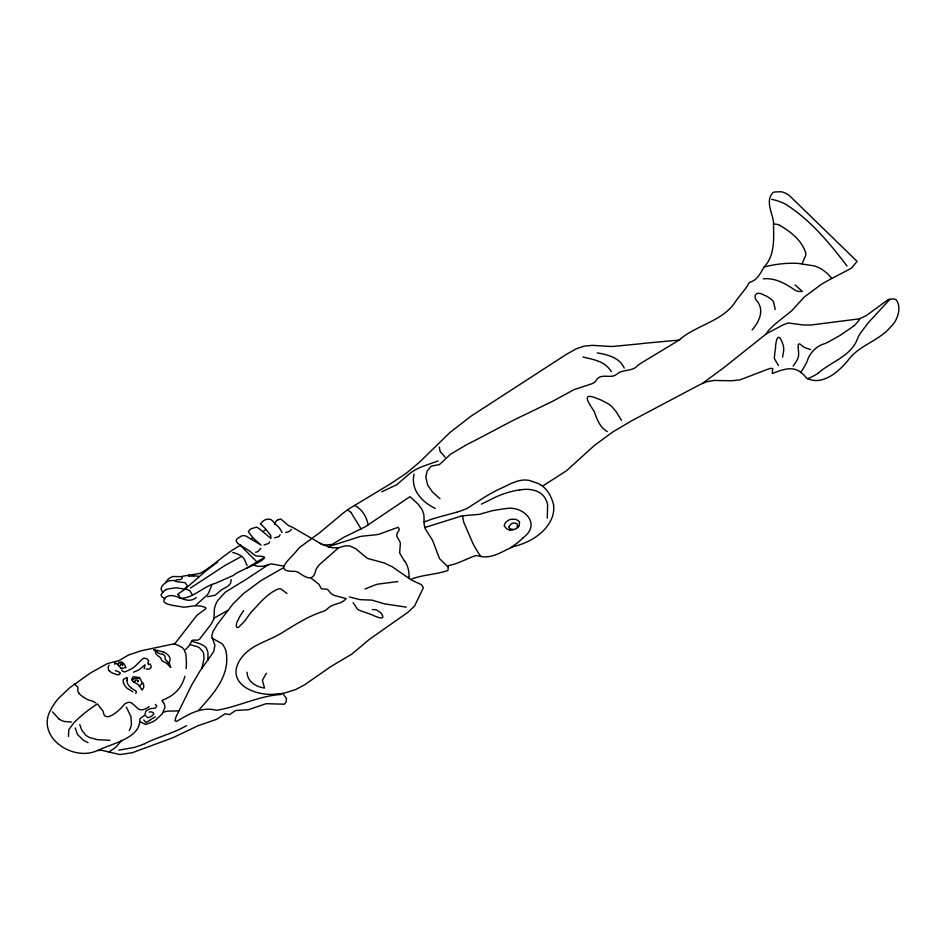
<?xml version="1.0" encoding="UTF-8"?>
<svg xmlns="http://www.w3.org/2000/svg" width="946" height="946" viewBox="0 0 946 946"><rect width="100%" height="100%" fill="white"/><g stroke="black" fill="none" stroke-linecap="round" stroke-linejoin="round"><path stroke-width="1.42" d="M164.71 598.546C159.129 605.405 180.84 606.008 182.779 607.155A29.137 19.275 -21.6 0 0 188.23 606.705L192.724 606.043A24.939 16.496 -21.6 0 1 196.697 605.842A31.809 21.037 -21.6 0 1 201.9 606.327L205.589 607.557L205.861 608.739L196.945 615.278L174.856 643.67L141.285 650.742L129.141 654.774A26.039 17.217 -21.6 0 0 125.629 656.666L119.09 660.556L107.442 663.548L90.639 672.854L69.838 687.671L58.498 698.396A58.758 38.857 -21.6 0 0 51.474 708.495C34.399 736.071 72.357 762.145 97.261 750.58A18.873 12.487 -21.6 0 1 102.251 750.415L119.858 754.577L132.263 752.72L172.87 737.738L198.211 725.665L216.882 719.22L225.101 713.781L229.511 714.62L235.625 710.505L248.242 709.737L266.181 703.682L284.379 704.202L286.094 701.92L286.532 698.586L282.807 693.536L295.519 689.634L304.849 684.679L330.521 666.764L351.865 654.076L369.342 639.39L408.317 612.015L414.596 605.984L423.347 587.785L421.597 584.711L411.593 580.158L392.2 566.737L384.052 562.905L367.545 558.447L355.578 548.609L349.843 545.913L345.29 545.795L338.597 547.734L319.429 564.644A34.706 22.952 -21.6 0 0 315.976 569.492C313.303 582.606 306.137 577.734 298.096 572.247A25.696 16.993 -21.6 0 0 295.199 571.337C271.041 572.058 292.042 558.034 298.014 549.035A39.767 26.299 -21.6 0 1 300.521 546.776L319.677 532.716L343.244 513.039A111.959 74.036 -21.6 0 1 349.724 508.392L390.438 483.844L406.295 473.248L419.752 461.955L450.036 432.428L471.025 416.169L566.406 354.336L576.492 348.707L584.51 346.035L592.622 345.349L607.462 346.295A72.239 47.773 -21.6 0 0 613.162 346.413L639.626 343.871A284.107 187.876 -21.6 0 1 645.61 343.161L678.98 340.122C696.291 324.845 723.217 321.463 735.752 301.195C740.21 294.809 745.755 289.287 749.374 282.428C758.018 280.099 760.229 272.755 764.616 266.37C775.342 254.711 773.615 237.493 773.485 222.83A31.265 20.682 -21.6 0 0 773.39 221.198C771.971 212.259 765.586 201.214 772.48 193.126A4.765 3.157 -21.6 0 1 774.443 192.003L780.97 191.719A26.736 17.678 -21.6 0 1 786.209 193.563M462.488 515.96L463.706 522.204L472.811 543.205A211.455 139.842 -21.6 0 0 474.525 546.41C476.618 549.815 478.499 553.706 481.112 556.567C492.89 558.566 503 550.939 513.3 546.634C529.512 542.838 546.705 532.811 552.511 516.41A51.9 34.328 -21.6 0 0 553.493 504.537C551.672 497.028 547.367 488.881 540.568 484.766M131.932 679.441L132.558 677.478A1.797 1.183 -21.6 0 1 133.658 676.757L139.712 677.608M186.457 662.413L186.196 668.574M135.136 681.38L135.136 681.333A2.708 1.797 -21.6 0 1 135.325 680.458M127.367 678.873L127.178 680.15M231.226 579.579L230.576 583.386L228.223 585.952L221.34 589.985L215.239 595.188L207.564 596.737M120.177 665.617L120.556 664.317M260.836 548.313L258.057 551.4A6.728 4.458 -21.6 0 1 255.574 552.263M414.076 474.076C410.339 489.602 422.07 502.149 435.219 508.404M408.79 577.226L408.743 578.03M207.907 660.19L207.99 652.492L206.24 647.809A22.278 14.734 -21.6 0 0 203.142 645.349L201.344 644.427A39.117 25.873 -21.6 0 0 198.92 643.398L191.577 641.163M275.026 523.989L275.499 522.003A8.81 5.83 -21.6 0 1 277.367 520.111M547.273 518.172L547.639 504.774A43.516 28.782 -21.6 0 0 545.783 499.441C541.112 489.851 529.252 488.207 519.803 489.945M268.806 564.431L244.423 580.501A145.093 95.948 -21.6 0 1 240.284 582.913L225.077 592.362L217.604 600.698A36.22 23.946 -21.6 0 0 214.387 608.952L213.997 618.708L211.384 623.828L199.511 639.236L197.584 640.146L193.15 640.099A1.537 1.017 -21.6 0 0 192.334 640.43L189.791 644.545A14.817 9.803 -21.6 0 1 187.852 647.241L185.546 649.524M291.38 529.358L289.606 531.368L285.716 532.551M269.551 541.81L269.161 542.791A2.483 1.644 -21.6 0 1 268.558 543.442L264.076 545.002M782.567 357.162L783.702 350.647A37.698 24.927 -21.6 0 0 783.477 346.662L782.649 343.481A57.174 37.805 -21.6 0 0 781.455 340.631C777.115 331.041 775.448 344.545 775.472 348.684A69.909 46.236 -21.6 0 1 775.081 350.848L774.289 358.487L778.463 365.487M148.132 662.91L148.581 661.183A3.536 2.341 -21.6 0 0 148.534 660.651L148.487 660.521M164.817 598.735L166.082 596.891A20.552 13.587 -21.6 0 1 168.423 595.956L168.695 595.885A8.49 5.617 -21.6 0 1 169.464 595.673C178.865 594.561 186.811 604.955 196.307 597.6M184.919 676.295L184.375 678.105A53.165 35.168 -21.6 0 1 182.992 681.664C179.326 690.746 171.238 696.989 162.263 700.3M211.821 585.077L208.581 593A22.077 14.604 -21.6 0 1 207.245 594.892L195.538 605.452M201.865 668.243L203.969 658.984L203.709 653.686A18.045 11.931 -21.6 0 0 202.87 651.723L199.677 648.034A18.435 12.192 -21.6 0 0 197.974 646.875L189.791 644.545M144.17 668.656L145.045 664.802L140.197 668.846A13.35 8.833 -21.6 0 1 137.253 670.631L133.433 672.18M129.306 730.584L130.075 728.739A44.237 29.255 -21.6 0 0 131.435 724.754L130.997 716.69L126.35 707.064M138.199 681.12L137.903 680.245A2.14 1.407 -21.6 0 0 135.68 680.316L135.455 680.47M508.972 526.851L509.693 528.589L511.904 529.334A5.463 3.618 -21.6 0 0 512.661 529.275L513.016 529.228M802.113 263.65L805.649 255.55A20.576 13.611 -21.6 0 0 805.732 252.949C801.983 240.497 790.454 231.474 779.504 225.231M142.55 682.858L140.623 685.058A4.375 2.885 -21.6 0 1 139.772 685.614A4.907 3.24 -21.6 0 1 139.192 685.885L138.293 684.88A14.675 9.697 -21.6 0 0 136.413 683.544L133.741 682.113M108.991 665.073L108.341 666.717A10.855 7.178 -21.6 0 0 108.352 668.798L108.423 669.094A9.294 6.149 -21.6 0 0 108.766 669.922L109.275 670.667M243.725 610.56L240.532 615.338A49.227 32.554 -21.6 0 0 238.037 620.221C235.14 624.124 235.649 631.36 240.71 625.117A39.318 26.003 -21.6 0 0 243.335 622.527A38.278 25.317 -21.6 0 0 245.191 620.387L249.602 614.214A42.038 27.801 -21.6 0 1 251.104 612.239C259.358 603.714 267.139 593.449 278.384 588.92A5.144 3.394 -21.6 0 1 280.95 588.92L286.969 593.509M793.174 366.197L797.005 360.284A25.365 16.768 -21.6 0 0 797.998 357.73C800.411 353.875 794.581 337.994 802.515 346.201A24.974 16.508 -21.6 0 0 806.016 348.128L810.639 349.559M752.117 329.953C758.609 322.48 764.368 311.364 757.829 302.081C751.751 295.992 756.469 290.363 763.718 294.975A45.089 29.823 -21.6 0 1 767.277 296.559L771.889 299.811A22.278 14.734 -21.6 0 1 773.662 302.235L775.2 309.484M266.37 673.221L262.409 680.28L264.49 688.026C256.011 686.796 247.32 681.735 247.048 672.239M121.667 740.422L115.909 747.174L108.967 751.987M150.213 663.915L148.617 664.636A3.548 2.341 -21.6 0 1 148.191 662.91M137.584 681.924L137.655 681.841A6.764 4.47 -21.6 0 0 138.163 681.191M198.837 709.985C212.956 694.329 229.287 676.816 226.449 653.993M516.942 526.662L517.048 526.544A5.002 3.299 -21.6 0 0 517.71 525.68L517.166 524.108A6.622 4.375 -21.6 0 0 515.251 523.138L513.796 523.032A2.968 1.963 -21.6 0 0 512.945 523.197L512.082 523.564M889.938 299.255L868.251 322.787L860.375 333.193A65.995 43.646 -21.6 0 0 858.034 337.273C852.062 356.122 831.309 361.36 817.841 373.434M522.831 537.967C542.555 523.871 522.783 505.022 505.732 508.664A117.032 77.395 -21.6 0 0 503.189 508.901L492.677 510.639A38.242 25.294 -21.6 0 0 490.288 511.278L479.184 514.376L467.135 515.381A43.965 29.078 -21.6 0 0 460.513 516.303M122.223 665.582L122.294 665.523A5.215 3.453 -21.6 0 0 122.826 664.955L122.578 664.246M251.009 538.83L252.854 537.588A132.901 87.895 -21.6 0 0 254.368 539.102L261.037 545.097L246.22 536.169A12.546 8.301 -21.6 0 0 243.725 535.625L241.857 535.838A9.306 6.161 -21.6 0 0 240.934 536.335L237.493 538.522A4.174 2.767 -21.6 0 0 236.169 540.911L237.683 543.418L250.063 551.376A65.842 43.54 -21.6 0 1 251.47 552.618L255.231 555.468A12.381 8.183 -21.6 0 0 257.194 556.142C281.175 555.645 235.743 571.502 233.745 575.192A79.133 52.337 -21.6 0 1 230.907 576.552L218.266 582.062A108.057 71.458 -21.6 0 0 215.428 583.351C203.236 586.177 191.908 599.587 179.504 598.109A2.129 1.407 -21.6 0 1 179.373 597.73L179.433 595.897A1.62 1.076 -21.6 0 0 179.196 595.59L177.493 594.478L179.87 592.681A44.214 29.243 -21.6 0 0 183.938 589.973L204.265 572.342A170.398 112.692 -21.6 0 1 211.514 566.63L217.545 562.22M853.529 326.169L840.095 335.404L828.188 342.074A59.563 39.389 -21.6 0 1 824.995 343.54C816.244 346.059 809.646 352.858 807.033 361.573A85.175 56.322 -21.6 0 1 800.446 372.724M165.585 582.606L163.008 584.947A9.98 6.598 -21.6 0 0 162.014 586.295L161.151 588.317A5.451 3.607 -21.6 0 0 161.116 589.133L161.305 589.89A7.887 5.215 -21.6 0 0 161.801 590.753A6.622 4.375 -21.6 0 0 162.405 591.356L163.173 591.995L161.246 594.23A4.387 2.909 -21.6 0 0 161.187 595.294L161.553 596.205A9.886 6.539 -21.6 0 0 161.884 596.666L162.558 597.304A4.423 2.921 -21.6 0 0 163.055 597.588L164.616 598.31M766.343 333.832L723.773 367.71L702.535 383.367M135.822 693.513L136.354 691.349L130.891 687.825M149.657 720.426L145.897 722.602L143.733 719.918M119.669 674.096L120.272 672.984L119.007 672.027A25.92 17.146 -21.6 0 0 118.002 671.601L115.317 670.548M166.33 589.535A14.97 9.898 -21.6 0 1 168.826 588.826L175.27 587.868A14.651 9.685 -21.6 0 1 178.368 588.045L184.458 589.204L186.835 586.591A9.933 6.563 -21.6 0 0 186.989 585.326L185.144 582.677L178.865 581.944A33.358 22.065 -21.6 0 1 177.588 581.814L174.809 581.033L176.535 580.064A13.776 9.105 -21.6 0 1 178.617 579.602C181.561 580.572 184.683 576.079 180.237 576.622A5.014 3.311 -21.6 0 1 179.433 576.611L172.917 576.504A8.62 5.7 -21.6 0 0 168.979 578.585L167.962 579.472A17.182 11.364 -21.6 0 0 165.621 582.606A12.168 8.053 -21.6 0 1 169.476 580.702L174.726 580.418M679.784 339.732L643.256 361.798A58.002 38.36 -21.6 0 0 637.876 365.381C632.306 372.05 622.716 368.774 616.757 374.273C610.3 379.618 600.119 371.766 595.436 381.545A9.531 6.303 -21.6 0 1 591.747 383.816L573.95 389.681L552.701 401.258L513.323 420.261L479.102 438.305A308.597 204.076 -21.6 0 1 467.478 444.242L450.71 454.092L439.37 464.616L431.317 466.118L427.249 470.801L425.783 477.115L427.639 485.062L432.511 492.038L440.008 498.743M190.394 588.105L224.722 565.637L241.419 556.485M240.792 545.156C226.271 552.559 214.896 564.738 200.99 572.921A10.43 6.894 -21.6 0 1 198.447 573.666L181.88 576.374M262.787 531.557L266.098 529.512L270.651 535.259A8.703 5.759 -21.6 0 1 270.781 535.956L270.804 536.122A19.157 12.665 -21.6 0 1 270.816 536.619L270.852 537.825A11.009 7.272 -21.6 0 0 270.923 538.369L259.145 528.672A19.322 12.783 -21.6 0 0 256.39 527.111L250.832 528.897A4.718 3.122 -21.6 0 0 250.182 529.405L248.893 530.848A25.672 16.969 -21.6 0 0 248.337 531.64L252.464 537.186M246.279 568.369L264.655 557.265M214.092 618.081L227.619 610.537M542.768 486.008L566.571 470.694L594.455 445.4L612.842 431.944L631.727 420.734L700.123 384.502L706.544 381.806L713.804 380.446L731.719 380.741L739.878 379.902L770.009 368.396L772.705 368.526L772.232 373.552C785.819 368.254 796.248 364.6 806.43 378.01C822.464 386.819 840.214 370.702 849.496 358.463C860.576 344.746 879.591 340.442 890.86 326.666C897.659 320.67 902.046 307.001 896.004 299.657A15.053 9.957 -21.6 0 0 893.414 298.924L888.329 299.515L866.016 315.787L859.323 318.837L810.982 325.022L803.178 324.986L788.325 322.976L783.122 324.845L766.213 333.843L768.542 330.343L774.845 324.289L791.944 310.56L804.112 297.162L821.163 284.474A108.116 71.506 -21.6 0 1 832.941 277.935L851.365 268.215L857.088 261.368L790.028 196.212A24.963 16.508 -21.6 0 0 786.209 193.563M277.462 520.17L280.678 518.916L288.767 525.763A18.624 12.31 -21.6 0 0 289.346 526L290.54 526.437A27.706 18.329 -21.6 0 1 292.089 527.064L311.967 538.558A42.192 27.907 -21.6 0 1 312.582 538.865L322.196 544.423A18.27 12.085 -21.6 0 0 324.821 545.109L332.294 544.388L343.8 537.316L365.416 526.674L409.973 496.685L418.014 503.97L422.235 509.74L423.938 515.002L424.175 524.699L425.369 528.991L432.582 540.355L439.535 558.625L447.872 566.82M133.717 678.885C135.988 678.057 140.859 677.241 141.049 680.6A11.151 7.379 -21.6 0 0 141.309 681.238L143.224 683.816A9.164 6.054 -21.6 0 1 143.65 684.987L143.745 686.169A17.383 11.494 -21.6 0 1 143.65 687.458L142.207 690.048L139.216 685.909M155.381 716.867L154.056 717.588A26.429 17.477 -21.6 0 0 149.634 720.403M283.28 567.837L260.895 580.678L243.619 593.461L232.917 604.009L217.154 624.608L212.933 631.656L211.774 636.114L214.919 645.468L213.595 651.841L200.103 670.82L191.695 684.963L176.003 716.902L174.998 720.698L176.488 721.467C188.739 714.206 201.652 706.272 216.338 710.304C238.427 706.839 258.79 695.771 281.435 694.459M516.504 528.518L518.952 526.496A5.168 3.417 -21.6 0 0 519.165 525.846L519.567 521.695L516.445 519.614A15.171 10.028 -21.6 0 0 514.719 519.236L510.793 519.33A5.617 3.713 -21.6 0 0 509.196 519.874L507.222 521.069A8.833 5.842 -21.6 0 0 505.59 522.594L504.277 525.042A4.754 3.145 -21.6 0 0 504.277 525.905L506.287 528.459A33.098 21.888 -21.6 0 0 506.914 528.909L509.61 530.103M481.384 504.135L495.704 497.052A62.507 41.34 -21.6 0 1 519.815 489.815M186.504 725.641C173.26 733.457 158.171 736.686 144.608 743.722M149.196 706.674C137.241 714.573 137.891 705.55 129.827 702.251A7.473 4.943 -21.6 0 0 127.32 702.677L125.416 703.481A4.363 2.885 -21.6 0 0 124.553 704.072C121.076 709.098 105.03 724.092 103.351 712.291A15.432 10.205 -21.6 0 0 102.901 710.954L97.261 703.789L88.179 710.316A105.514 69.779 -21.6 0 0 74.013 722.649L68.762 729.673L68.502 736.496M807.659 378.778L808.262 378.506A54.939 36.326 -21.6 0 0 817.9 373.504M364.943 589.027L375.113 584.947A34.103 22.55 -21.6 0 1 377.88 584.12L397.876 581.554M166.342 589.559L166.129 589.654A6.859 4.541 -21.6 0 0 163.291 591.865M381.817 491.766L396.705 484.754L409.949 473.39A26.204 17.324 -21.6 0 1 411.971 471.912L415.802 469.594A47.359 31.324 -21.6 0 1 421.289 466.957L438.069 460.927M424.056 521.979L431.908 519.141A87.647 57.954 -21.6 0 1 435.16 518.101L457.45 511.999M327.955 546.847L359.941 536.607A39.318 26.003 -21.6 0 1 363.418 536.051L376.461 534.726A24.667 16.319 -21.6 0 0 379.204 534.147L397.84 527.383A1.786 1.183 -21.6 0 1 398.479 527.608L399.141 529.11A6.409 4.233 -21.6 0 1 398.928 530.375L398.822 530.635A5.144 3.394 -21.6 0 1 398.538 531.179L397.71 532.255A17.312 11.447 -21.6 0 0 397.296 532.764L396.681 535.992L399.969 541.987A12.818 8.479 -21.6 0 1 400.335 543.631L399.65 552.972L404.628 561.404M97.781 750.521C111.533 743.379 140.942 738.424 139.854 719.161A2.176 1.431 -21.6 0 1 140.197 718.546L144.904 715.058L145.649 711.569A2.779 1.845 -21.6 0 1 146.11 710.813L149.574 708.932A8.609 5.688 -21.6 0 1 152.235 708.471L154.967 708.176A1.537 1.017 -21.6 0 0 155.451 707.915L156.055 707.324A3.441 2.27 -21.6 0 0 156.551 706.177L156.551 706.047A2.59 1.715 -21.6 0 0 156.421 705.468L155.333 704.427M763.954 267.009L768.862 265.885A88.333 58.416 -21.6 0 1 785.96 263.437L787.923 263.366A90.485 59.835 -21.6 0 1 797.927 263.366L814.258 265.909A47.832 31.632 -21.6 0 1 822.393 269.669L826.627 272.909A77.868 51.498 -21.6 0 1 829.287 275.57L831.652 278.384M424.778 527.561L460.513 516.327M274.624 537.872L278.952 536.524L280.099 534.691M122.259 668.337L123.548 668.243M118.522 662.306L121.715 662.306A4.978 3.287 -21.6 0 1 122.933 662.803L123.831 663.678A32.507 21.498 -21.6 0 1 124.6 664.825L125.191 665.83A15.952 10.548 -21.6 0 0 125.522 666.327L125.913 667.64L124.446 667.557M114.726 664.352L115.306 662.933M193.812 575.972L189.259 576.209M149.101 712.019L149.409 711.995A7.473 4.943 -21.6 0 1 151.786 711.971L151.975 712.113A5.369 3.548 -21.6 0 1 153.205 712.776L153.784 713.899A1.738 1.147 -21.6 0 1 153.654 714.348L151.774 716.027A27.446 18.151 -21.6 0 1 150.899 716.583L147.824 717.754L145.802 715.874M118.853 750.131L133.516 747.588A61.419 40.619 -21.6 0 0 144.596 743.722M178.841 710.848L174.703 711.025A54.679 36.161 -21.6 0 1 172.468 711.037L167.844 711.132A13.658 9.034 -21.6 0 0 163.28 712.35M338.597 547.734L336.315 547.769A33.488 22.148 -21.6 0 1 330.048 547.427M109.949 740.292L97.627 739.713L90.024 737.714A28.841 19.074 -21.6 0 1 85.672 735.054L81.77 730.194L79.76 724.506M71.541 722.046L64.943 721.538A18.305 12.109 -21.6 0 1 62.779 720.958L61.762 720.556A24.986 16.531 -21.6 0 1 59.22 719.185M372.322 609.508L375.006 609.709A10.713 7.083 -21.6 0 1 377.016 610.205L380.316 612.405A26.133 17.276 -21.6 0 1 381.817 614.131C386.453 621.829 374.143 615.799 371.234 614.51A74.45 49.239 -21.6 0 0 368.254 613.446L358.841 610.111A16.389 10.832 -21.6 0 1 357.352 609.011L353.13 602.602M763.292 278.798C775.767 277.722 785.937 283.93 795.621 290.552A34.825 23.023 -21.6 0 0 798.826 291.534L802.421 291.439L795.054 284.947M406.272 607.143L384.762 603.891A69.436 45.916 -21.6 0 1 381.203 602.85L371.908 600.119L361.857 599.729A27.115 17.939 -21.6 0 1 359.693 599.551L349.346 596.95M284.036 566.098L282.275 565.862A53.307 35.25 -21.6 0 1 276.729 564.786L271.041 563.946L263.745 566.098A6.066 4.009 -21.6 0 1 262.586 566.287L259.854 566.335A22.385 14.805 -21.6 0 1 257.336 566.193L255.727 565.791A10.347 6.847 -21.6 0 1 255.03 565.471L253.374 564.644M122.2 662.448L120.343 662.448A1.998 1.324 -21.6 0 0 119.634 662.708L119.208 662.98A10.039 6.646 -21.6 0 0 118.758 663.3A3.737 2.471 -21.6 0 0 117.635 664.612M330.095 547.356L319.772 543.311M126.717 677.691L123.429 679.299A11.328 7.485 -21.6 0 0 123.406 682.267L123.524 682.764M597.21 352.882C607.486 354.679 619.689 357.529 624.23 368.124M132.925 691.857L127.237 688.404A33.961 22.456 -21.6 0 1 123.418 682.799M582.973 357.032C591.995 359.244 602.401 360.745 608.798 368.195A84.833 56.11 -21.6 0 1 609.993 369.661L611.423 371.542M771.688 199.299L775.282 200.162A70.607 46.685 -21.6 0 1 785.594 204.241C810.296 219.803 829.5 242.968 847.025 266.039M199.287 576.54L197.69 576.197A13.563 8.963 -21.6 0 0 193.835 575.901M480.686 556.461L478.179 555.822A10.56 6.977 -21.6 0 0 475.483 555.633C466.449 558.755 458.03 563.899 448.345 565.602L447.955 570.414C436.402 574.612 421.549 574.801 410.741 579.401M232.74 552.476L235.483 553.268A29.551 19.535 -21.6 0 1 243.228 557.797A24.572 16.248 -21.6 0 1 244.245 559.074L247.095 565.471M185.404 588.885L189.874 590.671L192.133 594.514M174.182 644.037L174.998 644.261A41.577 27.493 -21.6 0 1 178.297 645.397L182.164 647.572A19.689 13.019 -21.6 0 1 184.127 649.666L185.877 654.23L186.445 662.496M532.515 481.514C520.631 476.618 509.456 484.79 498.98 489.271A106.768 70.607 -21.6 0 0 480.781 499.618L467.017 508.44A46.638 30.84 -21.6 0 1 457.438 511.94M162.546 654.277L159.129 653.509A6.48 4.292 -21.6 0 1 158.36 653.189L155.605 650.363M162.96 651.759L153.678 649.677L154.47 650.328A8.443 5.581 -21.6 0 1 155.605 651.747M211.916 638.089L221.612 643.41A27.848 18.412 -21.6 0 1 223.02 644.9L225.172 648.601A43.457 28.735 -21.6 0 1 226.437 653.993M146.11 668.857L148.711 669.26A2.034 1.348 -21.6 0 0 149.433 669.011L150.674 667.994A3.098 2.046 -21.6 0 0 151.159 667.096L150.721 664.979M347.359 510.036L347.56 510.142A28.144 18.613 -21.6 0 1 351.001 512.401M354.372 505.341C362.011 508.995 366.812 516.859 368.148 525.054M74.427 684.088L77.749 686.973A5.404 3.571 -21.6 0 1 77.903 687.659L77.785 690.131A9.637 6.374 -21.6 0 0 78.092 691.656L78.755 692.886M85.802 698.597L87.588 699.614A10.158 6.717 -21.6 0 0 89.172 700.194L90.591 700.548A19.606 12.96 -21.6 0 1 92.507 701.175L95.546 702.748M85.282 698.29L84.135 697.592M59.22 719.185L52.385 711.818M607.261 431.565C599.823 427.32 596.914 419.22 594.289 411.569C589.086 403.599 580.123 391.218 597.482 398.656A95.546 63.193 -21.6 0 1 601.774 400.359L608.574 404.001A48.814 32.282 -21.6 0 1 612.05 406.804L616.284 411.841L621.522 420.414M166.543 660.734L165.266 659.279L165.065 656.713A6.456 4.269 -21.6 0 0 162.523 654.313M140.777 722.07L145.637 724.518L152.779 721.845A30.733 20.327 -21.6 0 0 155.652 719.989L162.133 713.994L164.888 707.691A17.099 11.317 -21.6 0 0 163.339 702.488M445.093 457.237L440.41 451.644M169.228 663.288L170.623 667.45L169.902 666.623A71.305 47.158 -21.6 0 0 169.062 665.641L166.815 663.501A15.171 10.039 -21.6 0 0 165.692 662.768L162.062 660.864A5.085 3.358 -21.6 0 1 161.565 660.273C161.352 655.909 155.168 656.299 155.558 651.77M350.954 512.436L361.112 528.991M256.934 561.924L240.461 545.511M265.814 529.204L261.924 525.113A7.414 4.907 -21.6 0 0 261.474 524.805L261.238 524.652A6.587 4.352 -21.6 0 1 260.398 523.978C263.615 519.141 270.591 516.528 273.997 522.7A17.324 11.458 -21.6 0 1 274.541 523.339L274.86 523.753M120.769 668.065L121.809 668.467A1.466 0.97 -21.6 0 1 122.259 668.337M120.71 667.982L117.73 664.683A17.442 11.529 -21.6 0 0 114.49 662.46M163.362 702.464L163.09 702.098A22.42 14.829 -21.6 0 1 162.736 701.601L162.286 700.525M311.305 578.278L319.039 584.415L321.368 588.838L327.458 589.287L331.041 593.532L333.737 595.27L346.153 598.593C340.915 604.932 333.122 602.933 327.647 608.597A11.671 7.71 -21.6 0 1 324.111 611.081C308.526 615.905 294.904 624.88 281.08 633.335C268.38 641.045 252.748 644.321 242.779 656.086C221.553 682.314 254.923 697.45 277.58 693.844A36.054 23.839 -21.6 0 0 283.02 693.371M282.097 532.586L279.898 528.731A36.705 24.277 -21.6 0 0 274.979 524.025M121.727 670.028L121.904 670.371A5.96 3.938 -21.6 0 0 122.673 671.175L123.808 671.707A4.553 3.015 -21.6 0 0 125.002 671.861L130.347 669.449A34.576 22.858 -21.6 0 0 134.734 666.611L142.881 658.617A2.069 1.372 -21.6 0 1 143.556 658.357L144.419 658.239A6.208 4.115 -21.6 0 1 148.356 660.568M170.623 667.45L167.229 661.266A25.045 16.567 -21.6 0 0 166.815 660.947M439.405 447.162L439.571 448.475A29.61 19.582 -21.6 0 0 440.351 451.668M75.183 727.923L77.56 734.557L83.118 739.949A47.359 31.324 -21.6 0 0 88.037 742.669M532.492 481.538A64.978 42.972 -21.6 0 1 540.604 484.742M522.949 538.026A64.21 42.464 -21.6 0 1 510.462 547.758M516.41 528.412A9.082 6.007 -21.6 0 1 509.563 530.233M509.054 526.851A7.923 5.238 -21.6 0 1 511.881 523.398M779.48 225.243A19.133 12.653 -21.6 0 0 776.134 224.178L774.88 224.107A3.961 2.613 -21.6 0 0 773.473 224.249M859.949 318.636A33.417 22.101 -21.6 0 1 853.599 326.204M404.888 561.274A57.718 38.171 -21.6 0 1 408.944 577.202M189.105 576.303A3.5 2.306 -21.6 0 1 188.68 574.766M162.925 651.806A21.119 13.965 -21.6 0 1 169.582 657.198A13.35 8.833 -21.6 0 1 170.114 659.338L170.055 660.012A6.468 4.281 -21.6 0 1 169.937 660.592L169.618 661.49A10.122 6.693 -21.6 0 0 169.157 663.3M132.322 680.387A5.357 3.548 -21.6 0 1 133.67 678.861M119.669 674.096A2.826 1.868 -21.6 0 1 118.25 674.735L118.061 674.782A2.152 1.431 -21.6 0 1 117.481 674.829L115.081 674.013A13.114 8.668 -21.6 0 0 114.561 673.8L113.65 673.469A17.087 11.305 -21.6 0 1 109.18 670.726M120.532 664.222A2.034 1.348 -21.6 0 1 122.436 664.364M126.799 677.632A2.483 1.644 -21.6 0 1 127.284 678.873M131.068 687.683A18.352 12.132 -21.6 0 1 126.953 680.198M133.859 682.007A8.549 5.652 -21.6 0 1 131.861 679.465M84.194 697.533A35.712 23.615 -21.6 0 1 78.613 692.969"/></g></svg>
